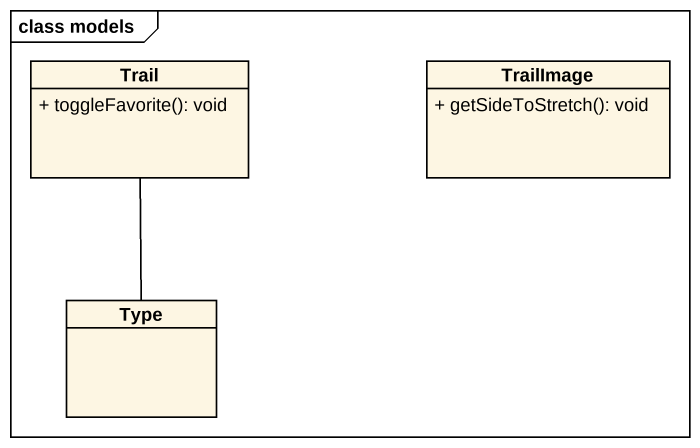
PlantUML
@startuml
mainframe class models
hide circle
hide empty members
skinparam classAttributeIconSize 0
class Trail {
  + toggleFavorite(): void
}
class TrailImage {
  + getSideToStretch(): void
}
class Type
Trail -- Type
@enduml
